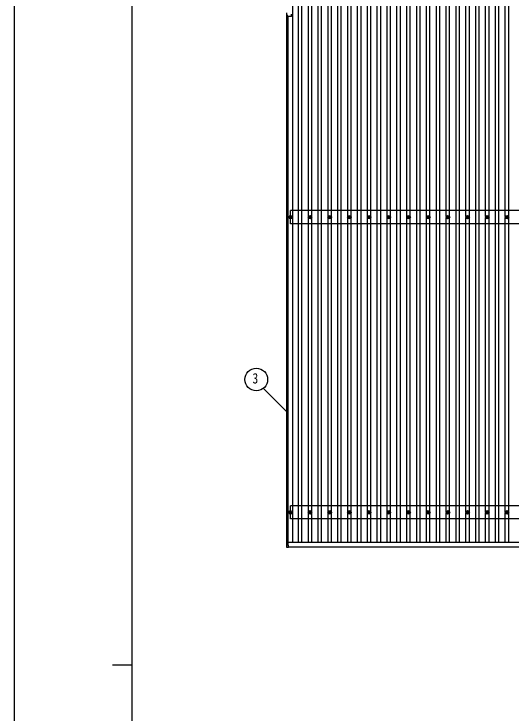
# Model space of a CAD drawing. Units: millimetres, scale not verified. Extents: x -16820 to 16820, y -11880 to 11880.
# Drawn here: x -16820 to -11764, y 0 to 7113 of the extents above; entities that cross this region are included whole.
import ezdxf
from ezdxf.enums import TextEntityAlignment as Align

# ---------------------------------------------------------------- set-up
doc = ezdxf.new("R2010")
doc.units = ezdxf.units.MM
doc.header["$LTSCALE"] = 50
for name, color, linetype in [('0-4_YKK_13', 4, 'Continuous'), ('0-5_YKK_A1', 4, 'Continuous'), ('0-6_YKK_D', 6, 'Continuous'), ('0-7_YKK_ZWAK', 7, 'Continuous')]:
    doc.layers.add(name, color=color, linetype=linetype)
doc.styles.add('ＭＳ ゴシック', font='')
doc.styles.get('ＭＳ ゴシック').set_extended_font_data('MS Gothic')

msp = doc.modelspace()

# ---------------------------------------------------------------- linework, layer by layer
at = {"layer": '0-4_YKK_13'}
for p, q in [((-14049.42, 7103.2), (-14049.42, 7123.2)), ((-14047.92, 7103.2), (-14049.42, 7103.2)), ((-14047.92, 7103.2), (-14047.92, 7089.2)), ((-14025.32, 7088.2), (-14046.92, 7088.2)), ((-14001.92, 7088.2), (-14024.52, 7088.2)), ((-14000.92, 7089.2), (-14000.92, 7112.8)), ((-14023.92, 5050.23), (-14019.5, 5050.23)), ((-14023.92, 5050.23), (-14019.5, 5050.23)), ((-14015.67, 5058.48), (-14015.67, 5054.06)), ((-14015.67, 5058.48), (-14015.67, 5054.06)), ((-14012.17, 5058.48), (-14012.17, 5054.06)), ((-14012.17, 5058.48), (-14012.17, 5054.06)), ((-14008.34, 5050.23), (-14003.92, 5050.23)), ((-14008.34, 5050.23), (-14003.92, 5050.23)), ((-13823.92, 5050.23), (-13819.5, 5050.23)), ((-13815.67, 5058.48), (-13815.67, 5054.06)), ((-13812.17, 5058.48), (-13812.17, 5054.06)), ((-13808.34, 5050.23), (-13803.92, 5050.23)), ((-13623.92, 5050.23), (-13619.5, 5050.23)), ((-13615.67, 5058.48), (-13615.67, 5054.06)), ((-13612.17, 5058.48), (-13612.17, 5054.06)), ((-13608.34, 5050.23), (-13603.92, 5050.23)), ((-13423.92, 5050.23), (-13419.5, 5050.23)), ((-13415.67, 5058.48), (-13415.67, 5054.06)), ((-13412.17, 5058.48), (-13412.17, 5054.06)), ((-13408.34, 5050.23), (-13403.92, 5050.23)), ((-13223.92, 5050.23), (-13219.5, 5050.23)), ((-13215.67, 5058.48), (-13215.67, 5054.06)), ((-13212.17, 5058.48), (-13212.17, 5054.06)), ((-13208.34, 5050.23), (-13203.92, 5050.23)), ((-13023.92, 5050.23), (-13019.5, 5050.23)), ((-13015.67, 5058.48), (-13015.67, 5054.06)), ((-13012.17, 5058.48), (-13012.17, 5054.06)), ((-13008.34, 5050.23), (-13003.92, 5050.23)), ((-12823.92, 5050.23), (-12819.5, 5050.23)), ((-12815.67, 5058.48), (-12815.67, 5054.06)), ((-12812.17, 5058.48), (-12812.17, 5054.06)), ((-12808.34, 5050.23), (-12803.92, 5050.23)), ((-12623.92, 5050.23), (-12619.5, 5050.23)), ((-12615.67, 5058.48), (-12615.67, 5054.06)), ((-12612.17, 5058.48), (-12612.17, 5054.06)), ((-12608.34, 5050.23), (-12603.92, 5050.23)), ((-12423.92, 5050.23), (-12419.5, 5050.23)), ((-12415.67, 5058.48), (-12415.67, 5054.06)), ((-12412.17, 5058.48), (-12412.17, 5054.06)), ((-12408.34, 5050.23), (-12403.92, 5050.23)), ((-12223.92, 5050.23), (-12219.5, 5050.23)), ((-12215.67, 5058.48), (-12215.67, 5054.06)), ((-12212.17, 5058.48), (-12212.17, 5054.06)), ((-12208.34, 5050.23), (-12203.92, 5050.23)), ((-12023.92, 5050.23), (-12019.5, 5050.23)), ((-12015.67, 5058.48), (-12015.67, 5054.06)), ((-12012.17, 5058.48), (-12012.17, 5054.06)), ((-12008.34, 5050.23), (-12003.92, 5050.23)), ((-11823.92, 5050.23), (-11819.5, 5050.23)), ((-11815.67, 5058.48), (-11815.67, 5054.06)), ((-11812.17, 5058.48), (-11812.17, 5054.06)), ((-11808.34, 5050.23), (-11803.92, 5050.23)), ((-14023.92, 5046.73), (-14019.5, 5046.73)), ((-14023.92, 5046.73), (-14019.5, 5046.73)), ((-14015.67, 5042.9), (-14015.67, 5038.48)), ((-14015.67, 5042.9), (-14015.67, 5038.48)), ((-14012.17, 5042.9), (-14012.17, 5038.48)), ((-14012.17, 5042.9), (-14012.17, 5038.48)), ((-14008.34, 5046.73), (-14003.92, 5046.73)), ((-14008.34, 5046.73), (-14003.92, 5046.73)), ((-13823.92, 5046.73), (-13819.5, 5046.73)), ((-13815.67, 5042.9), (-13815.67, 5038.48)), ((-13812.17, 5042.9), (-13812.17, 5038.48)), ((-13808.34, 5046.73), (-13803.92, 5046.73)), ((-13623.92, 5046.73), (-13619.5, 5046.73)), ((-13615.67, 5042.9), (-13615.67, 5038.48)), ((-13612.17, 5042.9), (-13612.17, 5038.48)), ((-13608.34, 5046.73), (-13603.92, 5046.73)), ((-13423.92, 5046.73), (-13419.5, 5046.73)), ((-13415.67, 5042.9), (-13415.67, 5038.48)), ((-13412.17, 5042.9), (-13412.17, 5038.48)), ((-13408.34, 5046.73), (-13403.92, 5046.73)), ((-13223.92, 5046.73), (-13219.5, 5046.73)), ((-13215.67, 5042.9), (-13215.67, 5038.48)), ((-13212.17, 5042.9), (-13212.17, 5038.48)), ((-13208.34, 5046.73), (-13203.92, 5046.73)), ((-13023.92, 5046.73), (-13019.5, 5046.73)), ((-13015.67, 5042.9), (-13015.67, 5038.48)), ((-13012.17, 5042.9), (-13012.17, 5038.48)), ((-13008.34, 5046.73), (-13003.92, 5046.73)), ((-12823.92, 5046.73), (-12819.5, 5046.73)), ((-12815.67, 5042.9), (-12815.67, 5038.48)), ((-12812.17, 5042.9), (-12812.17, 5038.48)), ((-12808.34, 5046.73), (-12803.92, 5046.73)), ((-12623.92, 5046.73), (-12619.5, 5046.73)), ((-12615.67, 5042.9), (-12615.67, 5038.48)), ((-12612.17, 5042.9), (-12612.17, 5038.48)), ((-12608.34, 5046.73), (-12603.92, 5046.73)), ((-12423.92, 5046.73), (-12419.5, 5046.73)), ((-12415.67, 5042.9), (-12415.67, 5038.48)), ((-12412.17, 5042.9), (-12412.17, 5038.48)), ((-12408.34, 5046.73), (-12403.92, 5046.73)), ((-12223.92, 5046.73), (-12219.5, 5046.73)), ((-12215.67, 5042.9), (-12215.67, 5038.48)), ((-12212.17, 5042.9), (-12212.17, 5038.48)), ((-12208.34, 5046.73), (-12203.92, 5046.73)), ((-12023.92, 5046.73), (-12019.5, 5046.73)), ((-12015.67, 5042.9), (-12015.67, 5038.48)), ((-12012.17, 5042.9), (-12012.17, 5038.48)), ((-12008.34, 5046.73), (-12003.92, 5046.73)), ((-11823.92, 5046.73), (-11819.5, 5046.73)), ((-11815.67, 5042.9), (-11815.67, 5038.48)), ((-11812.17, 5042.9), (-11812.17, 5038.48)), ((-11808.34, 5046.73), (-11803.92, 5046.73)), ((-14023.92, 2050.23), (-14019.5, 2050.23)), ((-14023.92, 2050.23), (-14019.5, 2050.23)), ((-14023.92, 2046.73), (-14019.5, 2046.73)), ((-14023.92, 2046.73), (-14019.5, 2046.73)), ((-14015.67, 2058.48), (-14015.67, 2054.06)), ((-14015.67, 2058.48), (-14015.67, 2054.06)), ((-14015.67, 2042.9), (-14015.67, 2038.48)), ((-14015.67, 2042.9), (-14015.67, 2038.48)), ((-14012.17, 2058.48), (-14012.17, 2054.06)), ((-14012.17, 2058.48), (-14012.17, 2054.06)), ((-14012.17, 2042.9), (-14012.17, 2038.48)), ((-14012.17, 2042.9), (-14012.17, 2038.48)), ((-14008.34, 2050.23), (-14003.92, 2050.23)), ((-14008.34, 2050.23), (-14003.92, 2050.23)), ((-14008.34, 2046.73), (-14003.92, 2046.73)), ((-14008.34, 2046.73), (-14003.92, 2046.73)), ((-13823.92, 2050.23), (-13819.5, 2050.23)), ((-13823.92, 2046.73), (-13819.5, 2046.73)), ((-13815.67, 2058.48), (-13815.67, 2054.06)), ((-13815.67, 2042.9), (-13815.67, 2038.48)), ((-13812.17, 2058.48), (-13812.17, 2054.06)), ((-13812.17, 2042.9), (-13812.17, 2038.48)), ((-13808.34, 2050.23), (-13803.92, 2050.23)), ((-13808.34, 2046.73), (-13803.92, 2046.73)), ((-13623.92, 2050.23), (-13619.5, 2050.23)), ((-13623.92, 2046.73), (-13619.5, 2046.73)), ((-13615.67, 2058.48), (-13615.67, 2054.06)), ((-13615.67, 2042.9), (-13615.67, 2038.48)), ((-13612.17, 2058.48), (-13612.17, 2054.06)), ((-13612.17, 2042.9), (-13612.17, 2038.48)), ((-13608.34, 2050.23), (-13603.92, 2050.23)), ((-13608.34, 2046.73), (-13603.92, 2046.73)), ((-13423.92, 2050.23), (-13419.5, 2050.23)), ((-13423.92, 2046.73), (-13419.5, 2046.73)), ((-13415.67, 2058.48), (-13415.67, 2054.06)), ((-13415.67, 2042.9), (-13415.67, 2038.48)), ((-13412.17, 2058.48), (-13412.17, 2054.06)), ((-13412.17, 2042.9), (-13412.17, 2038.48)), ((-13408.34, 2050.23), (-13403.92, 2050.23)), ((-13408.34, 2046.73), (-13403.92, 2046.73)), ((-13223.92, 2050.23), (-13219.5, 2050.23)), ((-13223.92, 2046.73), (-13219.5, 2046.73)), ((-13215.67, 2058.48), (-13215.67, 2054.06)), ((-13215.67, 2042.9), (-13215.67, 2038.48)), ((-13212.17, 2058.48), (-13212.17, 2054.06)), ((-13212.17, 2042.9), (-13212.17, 2038.48)), ((-13208.34, 2050.23), (-13203.92, 2050.23)), ((-13208.34, 2046.73), (-13203.92, 2046.73)), ((-13023.92, 2050.23), (-13019.5, 2050.23)), ((-13023.92, 2046.73), (-13019.5, 2046.73)), ((-13015.67, 2058.48), (-13015.67, 2054.06)), ((-13015.67, 2042.9), (-13015.67, 2038.48)), ((-13012.17, 2058.48), (-13012.17, 2054.06)), ((-13012.17, 2042.9), (-13012.17, 2038.48)), ((-13008.34, 2050.23), (-13003.92, 2050.23)), ((-13008.34, 2046.73), (-13003.92, 2046.73)), ((-12823.92, 2050.23), (-12819.5, 2050.23)), ((-12823.92, 2046.73), (-12819.5, 2046.73)), ((-12815.67, 2058.48), (-12815.67, 2054.06)), ((-12815.67, 2042.9), (-12815.67, 2038.48)), ((-12812.17, 2058.48), (-12812.17, 2054.06)), ((-12812.17, 2042.9), (-12812.17, 2038.48)), ((-12808.34, 2050.23), (-12803.92, 2050.23)), ((-12808.34, 2046.73), (-12803.92, 2046.73)), ((-12623.92, 2050.23), (-12619.5, 2050.23)), ((-12623.92, 2046.73), (-12619.5, 2046.73)), ((-12615.67, 2058.48), (-12615.67, 2054.06)), ((-12615.67, 2042.9), (-12615.67, 2038.48)), ((-12612.17, 2058.48), (-12612.17, 2054.06)), ((-12612.17, 2042.9), (-12612.17, 2038.48)), ((-12608.34, 2050.23), (-12603.92, 2050.23)), ((-12608.34, 2046.73), (-12603.92, 2046.73)), ((-12423.92, 2050.23), (-12419.5, 2050.23)), ((-12423.92, 2046.73), (-12419.5, 2046.73)), ((-12415.67, 2058.48), (-12415.67, 2054.06)), ((-12415.67, 2042.9), (-12415.67, 2038.48)), ((-12412.17, 2058.48), (-12412.17, 2054.06)), ((-12412.17, 2042.9), (-12412.17, 2038.48)), ((-12408.34, 2050.23), (-12403.92, 2050.23)), ((-12408.34, 2046.73), (-12403.92, 2046.73)), ((-12223.92, 2050.23), (-12219.5, 2050.23)), ((-12223.92, 2046.73), (-12219.5, 2046.73)), ((-12215.67, 2058.48), (-12215.67, 2054.06)), ((-12215.67, 2042.9), (-12215.67, 2038.48)), ((-12212.17, 2058.48), (-12212.17, 2054.06)), ((-12212.17, 2042.9), (-12212.17, 2038.48)), ((-12208.34, 2050.23), (-12203.92, 2050.23)), ((-12208.34, 2046.73), (-12203.92, 2046.73)), ((-12023.92, 2050.23), (-12019.5, 2050.23)), ((-12023.92, 2046.73), (-12019.5, 2046.73)), ((-12015.67, 2058.48), (-12015.67, 2054.06)), ((-12015.67, 2042.9), (-12015.67, 2038.48)), ((-12012.17, 2058.48), (-12012.17, 2054.06)), ((-12012.17, 2042.9), (-12012.17, 2038.48)), ((-12008.34, 2050.23), (-12003.92, 2050.23)), ((-12008.34, 2046.73), (-12003.92, 2046.73)), ((-11823.92, 2050.23), (-11819.5, 2050.23)), ((-11823.92, 2046.73), (-11819.5, 2046.73)), ((-11815.67, 2058.48), (-11815.67, 2054.06)), ((-11815.67, 2042.9), (-11815.67, 2038.48)), ((-11812.17, 2058.48), (-11812.17, 2054.06)), ((-11812.17, 2042.9), (-11812.17, 2038.48)), ((-11808.34, 2050.23), (-11803.92, 2050.23)), ((-11808.34, 2046.73), (-11803.92, 2046.73)), ((-14052.22, 1714.38), (-14052.22, 1696.38)), ((-14033.22, 1715.38), (-14051.22, 1715.38)), ((-14032.22, 1696.38), (-14032.22, 1714.38)), ((-14051.22, 1695.38), (-14033.22, 1695.38))]:
    msp.add_line(p, q, dxfattribs=at)
for centre, radius in [((-14013.92, 5048.48), 18.25), ((-14013.92, 5048.48), 18.25), ((-14013.92, 5048.48), 10.15), ((-14013.92, 5048.48), 10.15), ((-14013.92, 5048.48), 5.85), ((-14013.92, 5048.48), 5.85), ((-14013.92, 5048.48), 5.25), ((-14013.92, 5048.48), 5.25), ((-13813.92, 5048.48), 18.25), ((-13813.92, 5048.48), 10.15), ((-13813.92, 5048.48), 5.85), ((-13813.92, 5048.48), 5.25), ((-13613.92, 5048.48), 18.25), ((-13613.92, 5048.48), 10.15), ((-13613.92, 5048.48), 5.85), ((-13613.92, 5048.48), 5.25), ((-13413.92, 5048.48), 18.25), ((-13413.92, 5048.48), 10.15), ((-13413.92, 5048.48), 5.85), ((-13413.92, 5048.48), 5.25), ((-13213.92, 5048.48), 18.25), ((-13213.92, 5048.48), 10.15), ((-13213.92, 5048.48), 5.85), ((-13213.92, 5048.48), 5.25), ((-13013.92, 5048.48), 18.25), ((-13013.92, 5048.48), 10.15), ((-13013.92, 5048.48), 5.85), ((-13013.92, 5048.48), 5.25), ((-12813.92, 5048.48), 18.25), ((-12813.92, 5048.48), 10.15), ((-12813.92, 5048.48), 5.85), ((-12813.92, 5048.48), 5.25), ((-12613.92, 5048.48), 18.25), ((-12613.92, 5048.48), 10.15), ((-12613.92, 5048.48), 5.85), ((-12613.92, 5048.48), 5.25), ((-12413.92, 5048.48), 18.25), ((-12413.92, 5048.48), 10.15), ((-12413.92, 5048.48), 5.85), ((-12413.92, 5048.48), 5.25), ((-12213.92, 5048.48), 18.25), ((-12213.92, 5048.48), 10.15), ((-12213.92, 5048.48), 5.85), ((-12213.92, 5048.48), 5.25), ((-12013.92, 5048.48), 18.25), ((-12013.92, 5048.48), 10.15), ((-12013.92, 5048.48), 5.85), ((-12013.92, 5048.48), 5.25), ((-11813.92, 5048.48), 18.25), ((-11813.92, 5048.48), 10.15), ((-11813.92, 5048.48), 5.85), ((-11813.92, 5048.48), 5.25), ((-14013.92, 2048.48), 18.25), ((-14013.92, 2048.48), 18.25), ((-13813.92, 2048.48), 18.25), ((-13613.92, 2048.48), 18.25), ((-13413.92, 2048.48), 18.25), ((-13213.92, 2048.48), 18.25), ((-13013.92, 2048.48), 18.25), ((-12813.92, 2048.48), 18.25), ((-12613.92, 2048.48), 18.25), ((-12413.92, 2048.48), 18.25), ((-12213.92, 2048.48), 18.25), ((-12013.92, 2048.48), 18.25), ((-11813.92, 2048.48), 18.25), ((-14013.92, 2048.48), 10.15), ((-14013.92, 2048.48), 10.15), ((-14013.92, 2048.48), 5.85), ((-14013.92, 2048.48), 5.85), ((-14013.92, 2048.48), 5.25), ((-14013.92, 2048.48), 5.25), ((-13813.92, 2048.48), 10.15), ((-13813.92, 2048.48), 5.85), ((-13813.92, 2048.48), 5.25), ((-13613.92, 2048.48), 10.15), ((-13613.92, 2048.48), 5.85), ((-13613.92, 2048.48), 5.25), ((-13413.92, 2048.48), 10.15), ((-13413.92, 2048.48), 5.85), ((-13413.92, 2048.48), 5.25), ((-13213.92, 2048.48), 10.15), ((-13213.92, 2048.48), 5.85), ((-13213.92, 2048.48), 5.25), ((-13013.92, 2048.48), 10.15), ((-13013.92, 2048.48), 5.85), ((-13013.92, 2048.48), 5.25), ((-12813.92, 2048.48), 10.15), ((-12813.92, 2048.48), 5.85), ((-12813.92, 2048.48), 5.25), ((-12613.92, 2048.48), 10.15), ((-12613.92, 2048.48), 5.85), ((-12613.92, 2048.48), 5.25), ((-12413.92, 2048.48), 10.15), ((-12413.92, 2048.48), 5.85), ((-12413.92, 2048.48), 5.25), ((-12213.92, 2048.48), 10.15), ((-12213.92, 2048.48), 5.85), ((-12213.92, 2048.48), 5.25), ((-12013.92, 2048.48), 10.15), ((-12013.92, 2048.48), 5.85), ((-12013.92, 2048.48), 5.25), ((-11813.92, 2048.48), 10.15), ((-11813.92, 2048.48), 5.85), ((-11813.92, 2048.48), 5.25)]:
    msp.add_circle(centre, radius, dxfattribs=at)
for centre, radius, start, end in [((-14046.92, 7089.2), 1, 180, 269.99999), ((-14024.92, 7087.9), 0.5, 36.8699, 143.1301), ((-14001.92, 7089.2), 1, 269.99999, 0), ((-14051.22, 1714.38), 1, 90, 180), ((-14033.22, 1714.38), 1, 0, 90), ((-14051.22, 1696.38), 1, 180, 270), ((-14033.22, 1696.38), 1, 270, 0)]:
    msp.add_arc(centre, radius, start, end, dxfattribs=at)
at = {"layer": '0-5_YKK_A1'}
for p, q in [((-13931.42, 1746.66), (-13931.42, 8347.33)), ((-13896.42, 1746.66), (-13896.42, 8347.33)), ((-13731.42, 1746.66), (-13731.42, 8347.33)), ((-13696.42, 1746.66), (-13696.42, 8347.33)), ((-13531.42, 1746.66), (-13531.42, 8347.33)), ((-13496.42, 1746.66), (-13496.42, 8347.33)), ((-13331.42, 1746.66), (-13331.42, 8347.33)), ((-13296.42, 1746.66), (-13296.42, 8347.33)), ((-13131.42, 1746.66), (-13131.42, 8347.33)), ((-13096.42, 1746.66), (-13096.42, 8347.33)), ((-12931.42, 1746.66), (-12931.42, 8347.33)), ((-12896.42, 1746.66), (-12896.42, 8347.33)), ((-12731.42, 1746.66), (-12731.42, 8347.33)), ((-12696.42, 1746.66), (-12696.42, 8347.33)), ((-12531.42, 1746.66), (-12531.42, 8347.33)), ((-12496.42, 1746.66), (-12496.42, 8347.33)), ((-12331.42, 1746.66), (-12331.42, 8347.33)), ((-12296.42, 1746.66), (-12296.42, 8347.33)), ((-12131.42, 1746.66), (-12131.42, 8347.33)), ((-12096.42, 1746.66), (-12096.42, 8347.33)), ((-11931.42, 1746.66), (-11931.42, 8347.33)), ((-11896.42, 1746.66), (-11896.42, 8347.33)), ((-13831.42, 5053.66), (-13831.42, 8043.3)), ((-13796.42, 5053.66), (-13796.42, 8043.3)), ((-13631.42, 5053.66), (-13631.42, 8043.3)), ((-13596.42, 5053.66), (-13596.42, 8043.3)), ((-13431.42, 5053.66), (-13431.42, 8043.3)), ((-13396.42, 5053.66), (-13396.42, 8043.3)), ((-13231.42, 5053.66), (-13231.42, 8043.3)), ((-13196.42, 5053.66), (-13196.42, 8043.3)), ((-13031.42, 5053.66), (-13031.42, 8043.3)), ((-12996.42, 5053.66), (-12996.42, 8043.3)), ((-12831.42, 5053.66), (-12831.42, 8043.3)), ((-12796.42, 5053.66), (-12796.42, 8043.3)), ((-12631.42, 5053.66), (-12631.42, 8043.3)), ((-12596.42, 5053.66), (-12596.42, 8043.3)), ((-12431.42, 5053.66), (-12431.42, 8043.3)), ((-12396.42, 5053.66), (-12396.42, 8043.3)), ((-12231.42, 5053.66), (-12231.42, 8043.3)), ((-12196.42, 5053.66), (-12196.42, 8043.3)), ((-12031.42, 5053.66), (-12031.42, 8043.3)), ((-11996.42, 5053.66), (-11996.42, 8043.3)), ((-11831.42, 5053.66), (-11831.42, 8043.3)), ((-11796.42, 5053.66), (-11796.42, 8043.3)), ((-13987.42, 1746.66), (-13987.42, 7224.65)), ((-14048.92, 1715.38), (-14048.92, 7103.2)), ((-14036.92, 1715.38), (-14036.92, 7088.2)), ((-8613.92, 5115.48), (-14013.92, 5115.48)), ((-14013.92, 4981.48), (-14013.92, 5115.48)), ((-8613.92, 4981.48), (-14013.92, 4981.48)), ((-13831.42, 2053.66), (-13831.42, 5043.3)), ((-13796.42, 2053.66), (-13796.42, 5043.3)), ((-13631.42, 2053.66), (-13631.42, 5043.3)), ((-13596.42, 2053.66), (-13596.42, 5043.3)), ((-13431.42, 2053.66), (-13431.42, 5043.3)), ((-13396.42, 2053.66), (-13396.42, 5043.3)), ((-13231.42, 2053.66), (-13231.42, 5043.3)), ((-13196.42, 2053.66), (-13196.42, 5043.3)), ((-13031.42, 2053.66), (-13031.42, 5043.3)), ((-12996.42, 2053.66), (-12996.42, 5043.3)), ((-12831.42, 2053.66), (-12831.42, 5043.3)), ((-12796.42, 2053.66), (-12796.42, 5043.3)), ((-12631.42, 2053.66), (-12631.42, 5043.3)), ((-12596.42, 2053.66), (-12596.42, 5043.3)), ((-12431.42, 2053.66), (-12431.42, 5043.3)), ((-12396.42, 2053.66), (-12396.42, 5043.3)), ((-12231.42, 2053.66), (-12231.42, 5043.3)), ((-12196.42, 2053.66), (-12196.42, 5043.3)), ((-12031.42, 2053.66), (-12031.42, 5043.3)), ((-11996.42, 2053.66), (-11996.42, 5043.3)), ((-11831.42, 2053.66), (-11831.42, 5043.3)), ((-11796.42, 2053.66), (-11796.42, 5043.3)), ((-8613.92, 2115.48), (-14013.92, 2115.48)), ((-14013.92, 1981.48), (-14013.92, 2115.48)), ((-13831.42, 1746.66), (-13831.42, 2043.3)), ((-13796.42, 1746.66), (-13796.42, 2043.3)), ((-13631.42, 1746.66), (-13631.42, 2043.3)), ((-13596.42, 1746.66), (-13596.42, 2043.3)), ((-13431.42, 1746.66), (-13431.42, 2043.3)), ((-13396.42, 1746.66), (-13396.42, 2043.3)), ((-13231.42, 1746.66), (-13231.42, 2043.3)), ((-13196.42, 1746.66), (-13196.42, 2043.3)), ((-13031.42, 1746.66), (-13031.42, 2043.3)), ((-12996.42, 1746.66), (-12996.42, 2043.3)), ((-12831.42, 1746.66), (-12831.42, 2043.3)), ((-12796.42, 1746.66), (-12796.42, 2043.3)), ((-12631.42, 1746.66), (-12631.42, 2043.3)), ((-12596.42, 1746.66), (-12596.42, 2043.3)), ((-12431.42, 1746.66), (-12431.42, 2043.3)), ((-12396.42, 1746.66), (-12396.42, 2043.3)), ((-12231.42, 1746.66), (-12231.42, 2043.3)), ((-12196.42, 1746.66), (-12196.42, 2043.3)), ((-12031.42, 1746.66), (-12031.42, 2043.3)), ((-11996.42, 1746.66), (-11996.42, 2043.3)), ((-11831.42, 1746.66), (-11831.42, 2043.3)), ((-11796.42, 1746.66), (-11796.42, 2043.3)), ((-8613.92, 1981.48), (-14013.92, 1981.48)), ((-14036.92, 1746.66), (-8590.92, 1746.66)), ((-14032.22, 1698.68), (-8595.62, 1698.68))]:
    msp.add_line(p, q, dxfattribs=at)
at = {"layer": '0-6_YKK_D'}
msp.add_line((-14287.63, 3308.77), (-14049.57, 3070.71), dxfattribs=at)
msp.add_circle((-14359.59, 3398.73), 115.2, dxfattribs=at)
at = {"layer": '0-7_YKK_ZWAK'}
for p, q in [((-15619.92, -10100), (-15619.92, 11100)), ((-15819.92, 500), (-15619.92, 500))]:
    msp.add_line(p, q, dxfattribs=at)
msp.add_lwpolyline([(-16820, -11880), (16820, -11880), (16820, 11880), (-16820, 11880)], close=True, dxfattribs=at)

# ---------------------------------------------------------------- texts
at = {"layer": '0-6_YKK_D', "style": 'ＭＳ ゴシック', "width": 0.8}
msp.add_text('3', height=105.6, dxfattribs=at).set_placement((-14397.99, 3326.73), align=Align.BOTTOM_LEFT)

doc.saveas('drawing.dxf')
